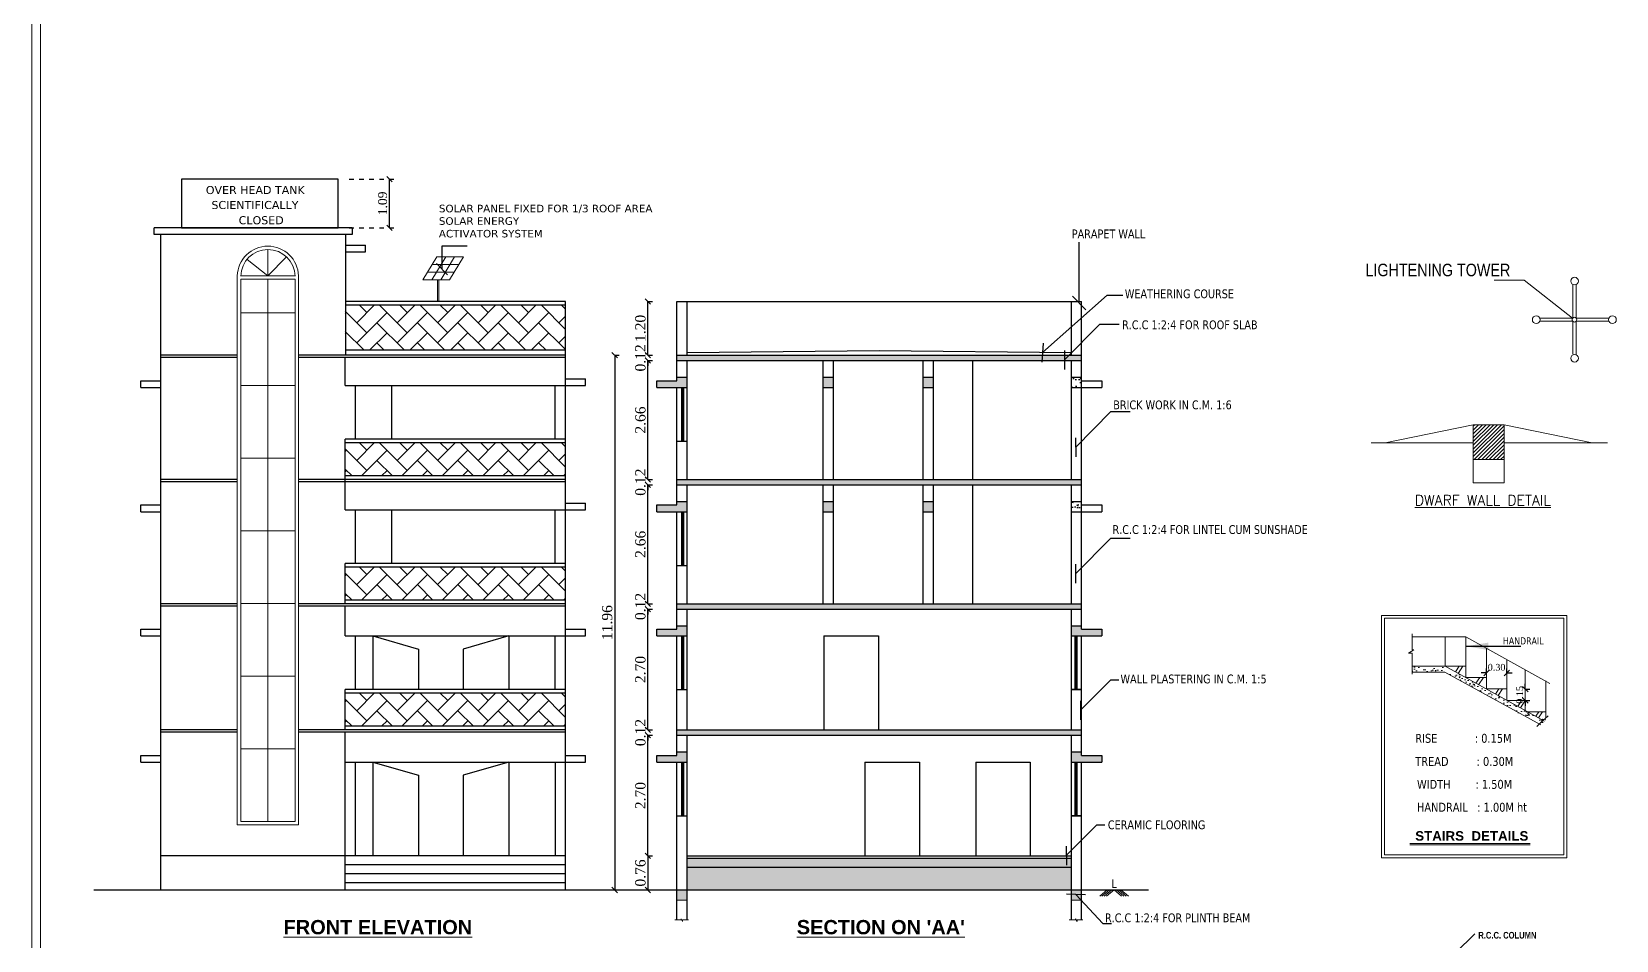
# Model space of a CAD drawing. Header units: metres. Extents: x 5889 to 11933, y -515 to -404.
# Drawn here: x 5891.24 to 5926.71, y -444.22 to -423.9 of the extents above; entities that cross this region are included whole.
import ezdxf

# ---------------------------------------------------------------- set-up
doc = ezdxf.new("R2010")
doc.units = ezdxf.units.M
doc.header["$MEASUREMENT"] = 0
doc.header["$PDMODE"] = 34
doc.linetypes.add('DOT2', pattern=[0.125, 0, -0.125])
doc.layers.get('0').update_dxf_attribs({"lineweight": 18})
doc.layers.get('Defpoints').update_dxf_attribs({"lineweight": 18})
for name, color, linetype in [('BLK_1_HT_OF_BLDG', 5, 'Continuous'), ('BLK_1_PLINTH_HEIGHT', 7, 'Continuous'), ('BLK_1_ROOF_WATER_TA1NK_HT', 235, 'Continuous')]:
    doc.layers.add(name, color=color, linetype=linetype)
doc.styles.add('ARIALNARROW', font='ARIALN.TTF')
doc.styles.add('R1', font='swisscb.ttf')
doc.styles.add('ROMAND', font='ROMAND.SHX')
doc.styles.add('ROMANS', font='verdana.ttf', dxfattribs={"width": 0.8})
doc.styles.add('ROMANTIC', font='arialbd.ttf')
doc.styles.add('style1', font='times.ttf')
doc.dimstyles.new('ARROW', dxfattribs={"dimscale": 0, "dimtxt": 9, "dimasz": 4, "dimexe": 1, "dimexo": 2, "dimgap": 4, "dimtad": 1, "dimdec": 1, "dimzin": 3, "dimdsep": 46, "dimlunit": 4, "dimtxsty": 'ROMANS', "dimblk": 'OBLIQUE', "dimcen": 0, "dimclrd": 256, "dimclre": 256, "dimclrt": 256, "dimadec": 0, "dimazin": 0, "dimtfac": 1, "dimtdec": 1, "dimtix": 1, "dimtmove": 2, "dimatfit": 0, "dimldrblk": 'OBLIQUE', "dimfxl": 0, "dimtolj": 1, "dimtzin": 3, "dimarcsym": 0})
doc.dimstyles.new('main dim', dxfattribs={"dimtxt": 0.15, "dimasz": 0.12, "dimexe": 0.1, "dimexo": 0.1, "dimgap": 0.05, "dimtad": 1, "dimzin": 3, "dimdsep": 46, "dimtxsty": 'style1', "dimblk": 'OBLIQUE', "dimcen": 0.125, "dimclrd": 8, "dimclre": 8, "dimclrt": 7, "dimadec": 0, "dimazin": 0, "dimtfac": 0.8, "dimtix": 1, "dimtofl": 0, "dimtmove": 2, "dimatfit": 0, "dimfxl": 0, "dimtolj": 1, "dimtzin": 0, "dimarcsym": 0})
pattern_1 = [(50, (0, -144.4775), (0.358630091, -0.031376067), [0.0375, -0.4125]), (355, (0, -144.4775), (-0.069375667, 0.376096067), [0.03, -0.33]), (100.4514445, (0.0299, -144.4801), (0.289254423, 0.344719995), [0.031870096, -0.350571056]), (46.1842, (0, -144.3775), (0.533620665, -0.08275964), [0.05625, -0.61875]), (96.635635, (0.04447, -144.3844), (0.467330973, 0.4870593), [0.04780517, -0.52585688]), (351.184164, (0, -144.3775), (0.46733097, 0.4870593), [0.045, -0.495]), (21, (0.05, -144.4025), (0.298453526, -0.201309445), [0.0375, -0.4125]), (326, (0.05, -144.4025), (0.121657666, 0.362575023), [0.03, -0.33]), (71.451445, (0.07487, -144.41927), (0.420111188, 0.161265576), [0.031870095, -0.350571056]), (37.5, (0, -144.4775), (0.0060799277, 0.166446927), [0, -0.326, 0, -0.335, 0, -0.33125]), (7.5, (0, -144.4775), (0.1315347687, 0.197205856), [0, -0.191, 0, -0.3185, 0, -0.12625]), (327.5, (-0.1115, -144.4775), (0.266911218, -0.011277436), [0, -0.125, 0, -0.39, 0, -0.5175]), (317.5, (-0.1615, -144.4775), (0.291593085, 0.050052491), [0, -0.1625, 0, -0.259, 0, -0.3675])]

# ---------------------------------------------------------------- blocks, each defined once
blk = doc.blocks.new('_Oblique')
at = {"color": 0, "linetype": 'ByBlock', "lineweight": -2}
blk.add_line((-0.5, -0.5), (0.5, 0.5), dxfattribs=at)
blk = doc.blocks.new('*D192')
at = {"color": 8, "lineweight": -2}
for p, q in [((5924.677, -438.604), (5924.677, -438.484)), ((5924.677, -438.858), (5924.677, -438.978))]:
    blk.add_line(p, q, dxfattribs=at)
at = {"color": 8, "linetype": 'DOT2', "lineweight": -2}
for p, q in [((5924.677, -438.604), (5924.777, -438.604)), ((5924.677, -438.858), (5924.777, -438.858))]:
    blk.add_line(p, q, dxfattribs=at)
at = {"layer": 'Defpoints', "color": 0, "lineweight": -2}
for p in [(5924.677, -438.604), (5924.677, -438.858), (5924.677, -438.858)]:
    blk.add_point(p, dxfattribs=at)
at = {"color": 8, "lineweight": -2, "xscale": 0.12, "yscale": 0.12, "zscale": 0.12}
for p, rotation in [((5924.677, -438.604), 270), ((5924.677, -438.858), 90)]:
    blk.add_blockref('_Oblique', p, dxfattribs=dict(at, rotation=rotation))
at = {"color": 7, "insert": (5924.55, -438.731), "char_height": 0.15, "attachment_point": 5, "rotation": 90, "style": 'style1'}
blk.add_mtext('\\A1;0.15', dxfattribs=at)
blk = doc.blocks.new('*D193')
at = {"color": 8, "lineweight": -2}
for p, q in [((5923.805, -438.242), (5923.685, -438.242)), ((5924.262, -438.242), (5924.382, -438.242))]:
    blk.add_line(p, q, dxfattribs=at)
at = {"color": 8, "linetype": 'DOT2', "lineweight": -2}
for p, q in [((5923.805, -438.242), (5923.805, -438.142)), ((5924.262, -438.242), (5924.262, -438.142))]:
    blk.add_line(p, q, dxfattribs=at)
at = {"layer": 'Defpoints', "color": 0, "lineweight": -2}
for p in [(5923.805, -438.242), (5924.262, -438.242), (5924.262, -438.242)]:
    blk.add_point(p, dxfattribs=at)
at = {"color": 8, "lineweight": -2, "xscale": 0.12, "yscale": 0.12, "zscale": 0.12}
blk.add_blockref('_Oblique', (5923.805, -438.242), dxfattribs=at)
at = {"color": 8, "lineweight": -2, "xscale": 0.12, "yscale": 0.12, "zscale": 0.12, "rotation": 180}
blk.add_blockref('_Oblique', (5924.262, -438.242), dxfattribs=at)
at = {"color": 7, "insert": (5924.034, -438.115), "char_height": 0.15, "attachment_point": 5, "style": 'style1'}
blk.add_mtext('\\A1;0.30', dxfattribs=at)
blk = doc.blocks.new('*D188')
at = {"layer": 'BLK_1_ROOF_WATER_TA1NK_HT', "color": 8, "linetype": 'DOT2', "lineweight": -2}
for p, q in [((5898.347, -427.193), (5899.348, -427.193)), ((5898.347, -428.284), (5899.348, -428.284))]:
    blk.add_line(p, q, dxfattribs=at)
at = {"layer": 'BLK_1_ROOF_WATER_TA1NK_HT', "color": 8, "lineweight": -2}
blk.add_line((5899.248, -428.284), (5899.248, -427.193), dxfattribs=at)
at = {"layer": 'Defpoints', "color": 0, "lineweight": -2}
for p in [(5898.247, -427.193), (5899.248, -427.193), (5898.247, -428.284)]:
    blk.add_point(p, dxfattribs=at)
at = {"layer": 'BLK_1_ROOF_WATER_TA1NK_HT', "color": 8, "lineweight": -2, "xscale": 0.12, "yscale": 0.12, "zscale": 0.12}
for p, rotation in [((5899.248, -427.193), 90), ((5899.248, -428.284), 270)]:
    blk.add_blockref('_Oblique', p, dxfattribs=dict(at, rotation=rotation))
at = {"layer": 'BLK_1_ROOF_WATER_TA1NK_HT', "color": 7, "insert": (5899.096, -427.738), "char_height": 0.2, "attachment_point": 5, "rotation": 90, "style": 'style1'}
blk.add_mtext('\\A1;1.09', dxfattribs=at)
blk = doc.blocks.new('*D165')
at = {"layer": 'BLK_1_PLINTH_HEIGHT', "color": 8, "linetype": 'DOT2', "lineweight": -2}
for p, q in [((5905.035, -442.334), (5905.135, -442.334)), ((5905.035, -443.096), (5905.135, -443.096))]:
    blk.add_line(p, q, dxfattribs=at)
at = {"layer": 'BLK_1_PLINTH_HEIGHT', "color": 8, "lineweight": -2}
blk.add_line((5905.035, -442.334), (5905.035, -443.096), dxfattribs=at)
at = {"layer": 'Defpoints', "color": 0, "lineweight": -2}
for p in [(5905.035, -442.334), (5905.035, -443.096), (5905.035, -443.096)]:
    blk.add_point(p, dxfattribs=at)
at = {"layer": 'BLK_1_PLINTH_HEIGHT', "color": 8, "lineweight": -2, "xscale": 0.12, "yscale": 0.12, "zscale": 0.12}
for p, rotation in [((5905.035, -442.334), 90), ((5905.035, -443.096), 270)]:
    blk.add_blockref('_Oblique', p, dxfattribs=dict(at, rotation=rotation))
at = {"layer": 'BLK_1_PLINTH_HEIGHT', "color": 7, "insert": (5904.867, -442.715), "char_height": 0.23, "attachment_point": 5, "rotation": 90, "style": 'style1'}
blk.add_mtext('\\A1;0.76', dxfattribs=at)
blk = doc.blocks.new('*D166')
at = {"color": 8, "linetype": 'DOT2', "lineweight": -2}
for p, q in [((5905.035, -439.634), (5905.135, -439.634)), ((5905.035, -442.334), (5905.135, -442.334))]:
    blk.add_line(p, q, dxfattribs=at)
at = {"color": 8, "lineweight": -2}
blk.add_line((5905.035, -442.334), (5905.035, -439.634), dxfattribs=at)
at = {"layer": 'Defpoints', "color": 0, "lineweight": -2}
for p in [(5905.035, -439.634), (5905.035, -439.634), (5905.035, -442.334)]:
    blk.add_point(p, dxfattribs=at)
at = {"color": 8, "lineweight": -2, "xscale": 0.12, "yscale": 0.12, "zscale": 0.12}
for p, rotation in [((5905.035, -439.634), 90), ((5905.035, -442.334), 270)]:
    blk.add_blockref('_Oblique', p, dxfattribs=dict(at, rotation=rotation))
at = {"color": 7, "insert": (5904.867, -440.984), "char_height": 0.23, "attachment_point": 5, "rotation": 90, "style": 'style1'}
blk.add_mtext('\\A1;2.70', dxfattribs=at)
blk = doc.blocks.new('*D167')
at = {"color": 8, "lineweight": -2}
for p, q in [((5905.035, -439.514), (5905.035, -439.394)), ((5905.035, -439.634), (5905.035, -439.754))]:
    blk.add_line(p, q, dxfattribs=at)
at = {"color": 8, "linetype": 'DOT2', "lineweight": -2}
for p, q in [((5905.035, -439.514), (5905.135, -439.514)), ((5905.035, -439.634), (5905.135, -439.634))]:
    blk.add_line(p, q, dxfattribs=at)
at = {"layer": 'Defpoints', "color": 0, "lineweight": -2}
for p in [(5905.035, -439.514), (5905.035, -439.514), (5905.035, -439.634)]:
    blk.add_point(p, dxfattribs=at)
at = {"color": 8, "lineweight": -2, "xscale": 0.12, "yscale": 0.12, "zscale": 0.12}
for p, rotation in [((5905.035, -439.514), 270), ((5905.035, -439.634), 90)]:
    blk.add_blockref('_Oblique', p, dxfattribs=dict(at, rotation=rotation))
at = {"color": 7, "insert": (5904.867, -439.574), "char_height": 0.23, "attachment_point": 5, "rotation": 90, "style": 'style1'}
blk.add_mtext('\\A1;0.12', dxfattribs=at)
blk = doc.blocks.new('*D168')
at = {"color": 8, "linetype": 'DOT2', "lineweight": -2}
for p, q in [((5905.035, -436.814), (5905.135, -436.814)), ((5905.035, -439.514), (5905.135, -439.514))]:
    blk.add_line(p, q, dxfattribs=at)
at = {"color": 8, "lineweight": -2}
blk.add_line((5905.035, -439.514), (5905.035, -436.814), dxfattribs=at)
at = {"layer": 'Defpoints', "color": 0, "lineweight": -2}
for p in [(5905.035, -436.814), (5905.035, -436.814), (5905.035, -439.514)]:
    blk.add_point(p, dxfattribs=at)
at = {"color": 8, "lineweight": -2, "xscale": 0.12, "yscale": 0.12, "zscale": 0.12}
for p, rotation in [((5905.035, -436.814), 90), ((5905.035, -439.514), 270)]:
    blk.add_blockref('_Oblique', p, dxfattribs=dict(at, rotation=rotation))
at = {"color": 7, "insert": (5904.867, -438.164), "char_height": 0.23, "attachment_point": 5, "rotation": 90, "style": 'style1'}
blk.add_mtext('\\A1;2.70', dxfattribs=at)
blk = doc.blocks.new('*D169')
at = {"color": 8, "lineweight": -2}
for p, q in [((5905.035, -436.694), (5905.035, -436.574)), ((5905.035, -436.814), (5905.035, -436.934))]:
    blk.add_line(p, q, dxfattribs=at)
at = {"color": 8, "linetype": 'DOT2', "lineweight": -2}
for p, q in [((5905.035, -436.694), (5905.135, -436.694)), ((5905.035, -436.814), (5905.135, -436.814))]:
    blk.add_line(p, q, dxfattribs=at)
at = {"layer": 'Defpoints', "color": 0, "lineweight": -2}
for p in [(5905.035, -436.694), (5905.035, -436.694), (5905.035, -436.814)]:
    blk.add_point(p, dxfattribs=at)
at = {"color": 8, "lineweight": -2, "xscale": 0.12, "yscale": 0.12, "zscale": 0.12}
for p, rotation in [((5905.035, -436.694), 270), ((5905.035, -436.814), 90)]:
    blk.add_blockref('_Oblique', p, dxfattribs=dict(at, rotation=rotation))
at = {"color": 7, "insert": (5904.867, -436.754), "char_height": 0.23, "attachment_point": 5, "rotation": 90, "style": 'style1'}
blk.add_mtext('\\A1;0.12', dxfattribs=at)
blk = doc.blocks.new('*D170')
at = {"color": 8, "linetype": 'DOT2', "lineweight": -2}
for p, q in [((5905.035, -434.034), (5905.135, -434.034)), ((5905.035, -436.694), (5905.135, -436.694))]:
    blk.add_line(p, q, dxfattribs=at)
at = {"color": 8, "lineweight": -2}
blk.add_line((5905.035, -436.694), (5905.035, -434.034), dxfattribs=at)
at = {"layer": 'Defpoints', "color": 0, "lineweight": -2}
for p in [(5905.035, -434.034), (5905.035, -434.034), (5905.035, -436.694)]:
    blk.add_point(p, dxfattribs=at)
at = {"color": 8, "lineweight": -2, "xscale": 0.12, "yscale": 0.12, "zscale": 0.12}
for p, rotation in [((5905.035, -434.034), 90), ((5905.035, -436.694), 270)]:
    blk.add_blockref('_Oblique', p, dxfattribs=dict(at, rotation=rotation))
at = {"color": 7, "insert": (5904.867, -435.364), "char_height": 0.23, "attachment_point": 5, "rotation": 90, "style": 'style1'}
blk.add_mtext('\\A1;2.66', dxfattribs=at)
blk = doc.blocks.new('*D171')
at = {"color": 8, "lineweight": -2}
for p, q in [((5905.035, -433.914), (5905.035, -433.794)), ((5905.035, -434.034), (5905.035, -434.154))]:
    blk.add_line(p, q, dxfattribs=at)
at = {"color": 8, "linetype": 'DOT2', "lineweight": -2}
for p, q in [((5905.035, -433.914), (5905.135, -433.914)), ((5905.035, -434.034), (5905.135, -434.034))]:
    blk.add_line(p, q, dxfattribs=at)
at = {"layer": 'Defpoints', "color": 0, "lineweight": -2}
for p in [(5905.035, -433.914), (5905.035, -433.914), (5905.035, -434.034)]:
    blk.add_point(p, dxfattribs=at)
at = {"color": 8, "lineweight": -2, "xscale": 0.12, "yscale": 0.12, "zscale": 0.12}
for p, rotation in [((5905.035, -433.914), 270), ((5905.035, -434.034), 90)]:
    blk.add_blockref('_Oblique', p, dxfattribs=dict(at, rotation=rotation))
at = {"color": 7, "insert": (5904.867, -433.974), "char_height": 0.23, "attachment_point": 5, "rotation": 90, "style": 'style1'}
blk.add_mtext('\\A1;0.12', dxfattribs=at)
blk = doc.blocks.new('*D172')
at = {"color": 8, "linetype": 'DOT2', "lineweight": -2}
for p, q in [((5905.035, -431.254), (5905.135, -431.254)), ((5905.035, -433.914), (5905.135, -433.914))]:
    blk.add_line(p, q, dxfattribs=at)
at = {"color": 8, "lineweight": -2}
blk.add_line((5905.035, -433.914), (5905.035, -431.254), dxfattribs=at)
at = {"layer": 'Defpoints', "color": 0, "lineweight": -2}
for p in [(5905.035, -431.254), (5905.035, -431.254), (5905.035, -433.914)]:
    blk.add_point(p, dxfattribs=at)
at = {"color": 8, "lineweight": -2, "xscale": 0.12, "yscale": 0.12, "zscale": 0.12}
for p, rotation in [((5905.035, -431.254), 90), ((5905.035, -433.914), 270)]:
    blk.add_blockref('_Oblique', p, dxfattribs=dict(at, rotation=rotation))
at = {"color": 7, "insert": (5904.867, -432.584), "char_height": 0.23, "attachment_point": 5, "rotation": 90, "style": 'style1'}
blk.add_mtext('\\A1;2.66', dxfattribs=at)
blk = doc.blocks.new('*D162')
at = {"color": 8, "lineweight": -2}
for p, q in [((5905.035, -431.134), (5905.035, -431.014)), ((5905.035, -431.254), (5905.035, -431.374))]:
    blk.add_line(p, q, dxfattribs=at)
at = {"color": 8, "linetype": 'DOT2', "lineweight": -2}
for p, q in [((5905.035, -431.134), (5905.135, -431.134)), ((5905.035, -431.254), (5905.135, -431.254))]:
    blk.add_line(p, q, dxfattribs=at)
at = {"layer": 'Defpoints', "color": 0, "lineweight": -2}
for p in [(5905.035, -431.134), (5905.035, -431.134), (5905.035, -431.254)]:
    blk.add_point(p, dxfattribs=at)
at = {"color": 8, "lineweight": -2, "xscale": 0.12, "yscale": 0.12, "zscale": 0.12}
for p, rotation in [((5905.035, -431.134), 270), ((5905.035, -431.254), 90)]:
    blk.add_blockref('_Oblique', p, dxfattribs=dict(at, rotation=rotation))
at = {"color": 7, "insert": (5904.867, -431.194), "char_height": 0.23, "attachment_point": 5, "rotation": 90, "style": 'style1'}
blk.add_mtext('\\A1;0.12', dxfattribs=at)
blk = doc.blocks.new('*D163')
at = {"color": 8, "linetype": 'DOT2', "lineweight": -2}
for p, q in [((5905.035, -429.934), (5905.135, -429.934)), ((5905.035, -431.134), (5905.135, -431.134))]:
    blk.add_line(p, q, dxfattribs=at)
at = {"color": 8, "lineweight": -2}
blk.add_line((5905.035, -431.134), (5905.035, -429.934), dxfattribs=at)
at = {"layer": 'Defpoints', "color": 0, "lineweight": -2}
for p in [(5905.035, -429.934), (5905.035, -429.934), (5905.035, -431.134)]:
    blk.add_point(p, dxfattribs=at)
at = {"color": 8, "lineweight": -2, "xscale": 0.12, "yscale": 0.12, "zscale": 0.12}
for p, rotation in [((5905.035, -429.934), 90), ((5905.035, -431.134), 270)]:
    blk.add_blockref('_Oblique', p, dxfattribs=dict(at, rotation=rotation))
at = {"color": 7, "insert": (5904.867, -430.534), "char_height": 0.23, "attachment_point": 5, "rotation": 90, "style": 'style1'}
blk.add_mtext('\\A1;1.20', dxfattribs=at)
blk = doc.blocks.new('*D164')
at = {"layer": 'BLK_1_HT_OF_BLDG', "color": 8, "linetype": 'DOT2', "lineweight": -2}
for p, q in [((5904.29, -431.134), (5904.39, -431.134)), ((5904.29, -443.096), (5904.39, -443.096))]:
    blk.add_line(p, q, dxfattribs=at)
at = {"layer": 'BLK_1_HT_OF_BLDG', "color": 8, "lineweight": -2}
blk.add_line((5904.29, -431.134), (5904.29, -443.096), dxfattribs=at)
at = {"layer": 'Defpoints', "color": 0, "lineweight": -2}
for p in [(5904.29, -431.134), (5904.29, -443.096), (5904.29, -443.096)]:
    blk.add_point(p, dxfattribs=at)
at = {"layer": 'BLK_1_HT_OF_BLDG', "color": 8, "lineweight": -2, "xscale": 0.12, "yscale": 0.12, "zscale": 0.12}
for p, rotation in [((5904.29, -431.134), 90), ((5904.29, -443.096), 270)]:
    blk.add_blockref('_Oblique', p, dxfattribs=dict(at, rotation=rotation))
at = {"layer": 'BLK_1_HT_OF_BLDG', "color": 7, "insert": (5904.123, -437.115), "char_height": 0.23, "attachment_point": 5, "rotation": 90, "style": 'style1'}
blk.add_mtext('\\A1;11.96', dxfattribs=at)

msp = doc.modelspace()

# ---------------------------------------------------------------- hatches: boundary and pattern name
at = {"lineweight": -2}
h = msp.add_hatch(dxfattribs=at)
h.set_pattern_fill('AR-HBONE', color=0, scale=0.08)
h.set_pattern_definition([(45, (0, -135.7975), (0, 0.45254834), [0.96, -0.32]), (135, (0.22627, -135.57122), (0, 0.45254834), [0.96, -0.32])])
h.paths.add_polyline_path([(5903.19, -430.014), (5898.259, -430.014), (5898.259, -431.024), (5903.19, -431.024)])
h = msp.add_hatch(dxfattribs=at)
h.set_pattern_fill('AR-CONC', color=0, scale=0.05)
h.set_pattern_definition(pattern_1)
h.paths.add_polyline_path([(5905.914, -442.584), (5914.514, -442.584), (5914.514, -442.384), (5905.914, -442.384)])
h.paths.add_polyline_path([(5914.744, -443.096), (5914.514, -443.096), (5914.514, -443.326), (5914.744, -443.326)])
h.paths.add_polyline_path([(5905.914, -443.096), (5905.684, -443.096), (5905.684, -443.326), (5905.914, -443.326)])
h.paths.add_polyline_path([(5905.914, -440.234), (5905.914, -440.004), (5905.684, -440.004), (5905.684, -440.084), (5905.234, -440.084), (5905.234, -440.234)])
h.paths.add_polyline_path([(5914.514, -440.004), (5914.514, -440.234), (5915.194, -440.234), (5915.194, -440.084), (5914.744, -440.084), (5914.744, -440.004)])
h.paths.add_polyline_path([(5914.744, -439.634), (5914.744, -439.514), (5905.684, -439.514), (5905.684, -439.634)])
h.paths.add_polyline_path([(5914.514, -437.184), (5914.514, -437.414), (5915.194, -437.414), (5915.194, -437.264), (5914.744, -437.264), (5914.744, -437.184)])
h.paths.add_polyline_path([(5905.914, -437.414), (5905.914, -437.184), (5905.684, -437.184), (5905.684, -437.264), (5905.234, -437.264), (5905.234, -437.414)])
h.paths.add_polyline_path([(5905.684, -436.694), (5905.684, -436.814), (5914.744, -436.814), (5914.744, -436.694)])
h.paths.add_polyline_path([(5905.914, -434.634), (5905.914, -434.404), (5905.684, -434.404), (5905.684, -434.484), (5905.234, -434.484), (5905.234, -434.634)])
h.paths.add_polyline_path([(5905.684, -433.914), (5905.684, -434.034), (5914.744, -434.034), (5914.744, -433.914)])
h.paths.add_polyline_path([(5909.191, -434.634), (5909.191, -434.404), (5908.961, -434.404), (5908.961, -434.634)])
h.paths.add_polyline_path([(5911.191, -434.404), (5911.191, -434.634), (5911.421, -434.634), (5911.421, -434.404)])
h.paths.add_polyline_path([(5905.914, -431.854), (5905.914, -431.624), (5905.684, -431.624), (5905.684, -431.704), (5905.234, -431.704), (5905.234, -431.854)])
h.paths.add_polyline_path([(5905.684, -431.134), (5905.684, -431.254), (5914.744, -431.254), (5914.744, -431.134)])
h.paths.add_polyline_path([(5909.191, -431.854), (5909.191, -431.624), (5908.961, -431.624), (5908.961, -431.854)])
h.paths.add_polyline_path([(5911.191, -431.624), (5911.191, -431.854), (5911.421, -431.854), (5911.421, -431.624)])
h = msp.add_hatch(dxfattribs=at)
h.set_pattern_fill('AR-CONC', color=0, scale=0.05)
h.set_pattern_definition(pattern_1)
h.paths.add_polyline_path([(5914.514, -434.634), (5914.744, -434.634), (5914.744, -434.404), (5914.514, -434.404)])
h.paths.add_polyline_path([(5914.744, -431.624), (5914.514, -431.624), (5914.514, -431.854), (5914.744, -431.854)])
h = msp.add_hatch()
h.set_pattern_fill('ANSI31', color=22, scale=0.47995, style=0)
h.set_pattern_definition([(45, (4811.510995, -614.41067), (-0.0424220115, 0.0424220115), [])])
h.paths.add_polyline_path([(5924.203, -433.47), (5924.203, -432.689), (5923.512, -432.689), (5923.512, -433.47)])
h = msp.add_hatch(dxfattribs=at)
h.set_pattern_fill('AR-HBONE', color=0, scale=0.08)
h.set_pattern_definition([(45, (0, -138.8775), (0, 0.45254834), [0.96, -0.32]), (135, (0.22627, -138.65122), (0, 0.45254834), [0.96, -0.32])])
h.paths.add_polyline_path([(5903.19, -433.094), (5898.259, -433.094), (5898.259, -433.834), (5903.19, -433.834)])
h = msp.add_hatch(dxfattribs=at)
h.set_pattern_fill('AR-HBONE', color=0, scale=0.08)
h.set_pattern_definition([(45, (0, -141.6575), (0, 0.45254834), [0.96, -0.32]), (135, (0.22627, -141.43122), (0, 0.45254834), [0.96, -0.32])])
h.paths.add_polyline_path([(5903.19, -435.874), (5898.259, -435.874), (5898.259, -436.614), (5903.19, -436.614)])
h = msp.add_hatch()
h.set_pattern_fill('AR-CONC', color=256, scale=0.038102, style=0)
h.set_pattern_definition([(50, (2716.71327, -464.35645), (0.273293344, -0.02391007), [0.0285768, -0.3143448]), (355, (2716.71327, -464.35645), (-0.052867588, 0.286603256), [0.02286144, -0.25147584]), (100.451444, (2716.73604, -464.35845), (0.220425755, 0.262693183), [0.024286543, -0.267151972]), (46.1842, (2716.71327, -464.28025), (0.40664456, -0.06306682), [0.0428652, -0.4715172]), (96.635635, (2716.74715, -464.2855), (0.356128633, 0.371162566), [0.036429835, -0.400728184]), (351.184164, (2716.71327, -464.28025), (0.356128633, 0.371162566), [0.03429216, -0.37721376]), (21, (2716.75137, -464.2993), (0.227435913, -0.15340746), [0.0285768, -0.3143448]), (326, (2716.75137, -464.2993), (0.09270898, 0.27629957), [0.02286144, -0.25147584]), (71.451445, (2716.77032, -464.31208), (0.32014489, 0.12289211), [0.024286542, -0.267151972]), (37.5, (2716.71327, -464.35645), (0.0046331967, 0.1268405478), [0, -0.248427648, 0, -0.25528608, 0, -0.2524284]), (7.5, (2716.71327, -464.35645), (0.1002358074, 0.150280328), [0, -0.145551168, 0, -0.242712288, 0, -0.09620856]), (327.5, (2716.6283, -464.35645), (0.20339916, -0.0085939474), [0, -0.095256, 0, -0.29719872, 0, -0.39435984]), (317.5, (2716.5902, -464.35645), (0.222207927, 0.038142401), [0, -0.1238328, 0, -0.197370432, 0, -0.28005264])])
h.paths.add_polyline_path([(5922.884, -438.093), (5922.882, -438.092), (5922.14, -438.092), (5922.14, -438.22), (5922.877, -438.22)])
h = msp.add_hatch()
h.set_pattern_fill('AR-CONC', color=256, scale=0.038102, style=0)
h.set_pattern_definition([(50, (5908.25042, -452.05671), (0.2732933, -0.02391), [0.0285768, -0.3143448]), (355, (5908.25042, -452.05671), (-0.0528676, 0.2866033), [0.0228614, -0.251476]), (100.4514, (5908.2732, -452.0587), (0.220426, 0.262693), [0.0242865, -0.267152]), (46.1842, (5908.25042, -451.9805), (0.4066445, -0.0630667), [0.042865, -0.471517]), (96.6356, (5908.2843, -451.98576), (0.356129, 0.371162), [0.03643, -0.400728]), (351.1842, (5908.25042, -451.9805), (0.356129, 0.3711626), [0.034292, -0.377214]), (21, (5908.28853, -451.99956), (0.227436, -0.1534075), [0.0285768, -0.3143448]), (326, (5908.28853, -451.99956), (0.092709, 0.2762996), [0.0228614, -0.251476]), (71.4514, (5908.30748, -452.01234), (0.320145, 0.122892), [0.0242865, -0.267152]), (37.5, (5908.25042, -452.05671), (0.0046332, 0.12684055), [0, -0.2484276, 0, -0.2552861, 0, -0.2524284]), (7.5, (5908.25042, -452.05671), (0.1002358, 0.1502803), [0, -0.1455512, 0, -0.2427123, 0, -0.0962086]), (327.5, (5908.16545, -452.05671), (0.20339916, -0.00859395), [0, -0.095256, 0, -0.2971987, 0, -0.3943598]), (317.5, (5908.12735, -452.05671), (0.2222079, 0.0381424), [0, -0.1238328, 0, -0.1973704, 0, -0.2800526])])
h.paths.add_polyline_path([(5923.025, -438.171), (5923.007, -438.189), (5923.027, -438.213), (5922.937, -438.185), (5922.975, -438.212), (5922.93, -438.249), (5925.021, -439.403), (5925.109, -439.321), (5924.73, -439.112), (5924.729, -439.112), (5924.729, -439.111)])
h = msp.add_hatch(dxfattribs=at)
h.set_pattern_fill('AR-HBONE', color=0, scale=0.08)
h.set_pattern_definition([(45, (0, -144.4775), (0, 0.45254834), [0.96, -0.32]), (135, (0.22627, -144.25122), (0, 0.45254834), [0.96, -0.32])])
h.paths.add_polyline_path([(5898.259, -438.694), (5898.259, -439.434), (5903.19, -439.434), (5903.19, -438.694)])
h = msp.add_hatch(dxfattribs=at)
h.set_pattern_fill('AR-SAND', color=0, scale=0.05)
h.set_pattern_definition([(37.5, (0, -144.4775), (-0.0031496679, 0.0963411885), [0, -0.076, 0, -0.085, 0, -0.08125]), (7.5, (0, -144.4775), (0.0884888353, 0.1411073033), [0, -0.041, 0, -0.0685, 0, -0.02625]), (327.5, (-0.0615, -144.4775), (0.1557070931, 0.0002829527), [0, -0.025, 0, -0.09, 0, -0.1175]), (317.5, (-0.0615, -144.4775), (0.1503063302, 0.0438837782), [0, -0.0125, 0, -0.059, 0, -0.0675])])
h.paths.add_polyline_path([(5905.914, -442.584), (5905.914, -443.096), (5914.514, -443.096), (5914.514, -442.584)])

# ---------------------------------------------------------------- linework, layer by layer
for p, q in [((5891.239, -403.576), (5891.239, -515.491)), ((5891.439, -403.776), (5891.439, -515.291)), ((5900.308, -428.936), (5899.997, -429.447)), ((5900.507, -428.936), (5900.197, -429.447)), ((5900.204, -429.106), (5900.802, -429.106)), ((5900.308, -428.936), (5900.906, -428.936)), ((5900.706, -428.936), (5900.396, -429.447)), ((5900.906, -428.936), (5900.595, -429.447)), ((5899.997, -429.447), (5900.595, -429.447)), ((5900.101, -429.277), (5900.699, -429.277)), ((5900.323, -429.447), (5900.323, -429.934)), ((5900.352, -429.447), (5900.352, -429.934)), ((5924.653, -429.455), (5925.735, -430.306)), ((5925.743, -430.298), (5925.743, -429.555)), ((5925.815, -430.303), (5925.815, -429.555)), ((5924.998, -430.303), (5925.737, -430.303)), ((5925.815, -430.303), (5926.206, -430.303)), ((5926.206, -430.303), (5926.55, -430.303)), ((5925.738, -430.375), (5924.998, -430.375)), ((5925.743, -431.114), (5925.743, -430.38)), ((5926.55, -430.375), (5925.814, -430.375)), ((5925.815, -431.114), (5925.815, -430.374)), ((5923.512, -432.689), (5921.542, -433.096)), ((5923.512, -432.689), (5923.512, -433.988)), ((5924.203, -432.689), (5923.512, -432.689)), ((5924.203, -432.689), (5924.203, -433.988)), ((5924.203, -432.689), (5926.174, -433.096)), ((5923.512, -433.096), (5921.228, -433.096)), ((5924.203, -433.096), (5926.515, -433.096)), ((5923.512, -433.47), (5924.203, -433.47)), ((5923.512, -433.988), (5924.203, -433.988)), ((5925.229, -438.474), (5923.346, -437.435)), ((5925.109, -439.321), (5922.882, -438.092)), ((5923.199, -438.092), (5923.114, -438.218)), ((5923.281, -438.092), (5923.173, -438.251)), ((5923.348, -438.346), (5923.348, -438.092)), ((5925.021, -439.403), (5922.877, -438.22)), ((5923.805, -438.346), (5923.348, -438.346)), ((5923.656, -438.346), (5923.571, -438.472)), ((5923.738, -438.346), (5923.631, -438.505)), ((5923.805, -438.6), (5923.805, -438.346)), ((5924.262, -438.6), (5923.805, -438.6)), ((5924.087, -438.6), (5924.009, -438.714)), ((5924.168, -438.6), (5924.069, -438.747)), ((5924.262, -438.854), (5924.262, -438.6)), ((5924.677, -438.858), (5924.271, -438.858)), ((5924.595, -438.858), (5924.507, -438.989)), ((5924.677, -438.858), (5924.566, -439.022)), ((5924.677, -439.083), (5924.677, -438.858)), ((5925.134, -439.112), (5924.73, -439.112)), ((5924.977, -439.112), (5924.91, -439.211)), ((5925.059, -439.112), (5924.969, -439.244)), ((5925.134, -439.249), (5925.134, -439.112)), ((5925.057, -439.321), (5924.931, -439.439)), ((5925.056, -439.274), (5925.128, -439.292)), ((5925.085, -439.297), (5925.056, -439.274)), ((5925.058, -439.322), (5925.085, -439.297)), ((5925.19, -439.197), (5925.111, -439.271)), ((5925.111, -439.272), (5925.112, -439.27)), ((5925.128, -439.292), (5925.111, -439.271)), ((5925.111, -439.272), (5925.112, -439.272)), ((5922.094, -442.058), (5924.782, -442.058)), ((5922.094, -442.085), (5924.782, -442.085)), ((5905.684, -443.326), (5905.914, -443.326)), ((5914.514, -443.326), (5914.744, -443.326)), ((5905.637, -443.764), (5905.778, -443.764)), ((5905.778, -443.764), (5905.778, -443.738)), ((5905.778, -443.738), (5905.812, -443.804)), ((5905.812, -443.764), (5905.941, -443.764)), ((5905.812, -443.804), (5905.812, -443.764)), ((5914.466, -443.764), (5914.607, -443.764)), ((5914.607, -443.764), (5914.607, -443.738)), ((5914.607, -443.738), (5914.641, -443.804)), ((5914.641, -443.764), (5914.77, -443.764)), ((5914.641, -443.804), (5914.641, -443.764))]:
    msp.add_line(p, q)
for p, q in [((5898.411, -428.284), (5893.98, -428.284)), ((5893.98, -428.434), (5893.98, -428.284)), ((5898.411, -428.434), (5893.98, -428.434)), ((5894.13, -429.934), (5894.13, -428.434)), ((5898.261, -428.434), (5898.261, -431.134)), ((5898.411, -428.284), (5898.411, -428.434)), ((5898.261, -428.673), (5898.711, -428.673)), ((5898.261, -428.823), (5898.711, -428.823)), ((5898.711, -428.823), (5898.711, -428.673)), ((5894.13, -443.096), (5894.13, -429.934)), ((5903.19, -429.934), (5898.261, -429.934)), ((5898.491, -429.934), (5898.261, -429.934)), ((5903.19, -443.096), (5903.19, -429.934)), ((5905.684, -431.704), (5905.684, -429.934)), ((5905.684, -429.934), (5914.744, -429.934)), ((5905.914, -431.134), (5905.914, -429.934)), ((5914.514, -431.134), (5914.514, -429.934)), ((5914.744, -437.264), (5914.744, -429.934)), ((5903.19, -430.014), (5898.259, -430.014)), ((5895.841, -431.134), (5894.13, -431.134)), ((5895.841, -431.184), (5894.13, -431.184)), ((5903.19, -431.134), (5897.213, -431.134)), ((5903.19, -431.184), (5897.213, -431.184)), ((5903.19, -431.024), (5898.259, -431.024)), ((5898.259, -431.814), (5898.259, -431.184)), ((5905.684, -431.134), (5914.744, -431.134)), ((5905.684, -431.254), (5914.744, -431.254)), ((5910.214, -431.034), (5905.914, -431.084)), ((5905.914, -433.914), (5905.914, -431.254)), ((5908.961, -433.914), (5908.961, -431.254)), ((5909.191, -433.914), (5909.191, -431.254)), ((5914.514, -431.084), (5910.214, -431.034)), ((5911.191, -431.254), (5911.191, -433.914)), ((5911.421, -431.254), (5911.421, -433.914)), ((5912.304, -431.254), (5912.304, -433.914)), ((5914.514, -433.914), (5914.514, -431.254)), ((5893.68, -431.854), (5893.68, -431.704)), ((5893.68, -431.704), (5894.13, -431.704)), ((5903.19, -431.664), (5903.64, -431.664)), ((5903.64, -431.814), (5903.64, -431.664)), ((5905.234, -431.704), (5905.684, -431.704)), ((5905.234, -431.854), (5905.234, -431.704)), ((5905.684, -431.624), (5905.914, -431.624)), ((5908.961, -431.624), (5909.191, -431.624)), ((5911.191, -431.624), (5911.421, -431.624)), ((5914.514, -431.624), (5914.744, -431.624)), ((5914.744, -431.704), (5915.194, -431.704)), ((5915.194, -431.704), (5915.194, -431.854)), ((5893.68, -431.854), (5894.13, -431.854)), ((5898.259, -431.814), (5903.19, -431.814)), ((5898.489, -433.014), (5898.489, -431.814)), ((5899.298, -433.014), (5899.298, -431.814)), ((5902.96, -433.014), (5902.96, -431.814)), ((5903.19, -431.814), (5903.64, -431.814)), ((5905.234, -431.854), (5905.914, -431.854)), ((5905.684, -434.484), (5905.684, -431.854)), ((5905.79, -431.854), (5905.79, -433.054)), ((5905.828, -431.854), (5905.828, -433.054)), ((5908.961, -431.854), (5909.191, -431.854)), ((5911.191, -431.854), (5911.421, -431.854)), ((5914.514, -431.854), (5915.194, -431.854)), ((5898.259, -433.914), (5898.259, -433.014)), ((5903.19, -433.014), (5898.259, -433.014)), ((5903.19, -433.094), (5898.259, -433.094)), ((5905.684, -433.054), (5905.914, -433.054)), ((5903.19, -433.834), (5898.259, -433.834)), ((5895.841, -433.914), (5894.13, -433.914)), ((5895.841, -433.964), (5894.13, -433.964)), ((5903.19, -433.914), (5897.213, -433.914)), ((5903.19, -433.964), (5897.213, -433.964)), ((5898.259, -434.594), (5898.259, -433.924)), ((5905.684, -433.914), (5914.744, -433.914)), ((5905.684, -434.034), (5914.744, -434.034)), ((5905.914, -436.694), (5905.914, -434.034)), ((5908.961, -436.694), (5908.961, -434.034)), ((5909.191, -436.694), (5909.191, -434.034)), ((5911.191, -434.034), (5911.191, -436.694)), ((5911.421, -434.034), (5911.421, -436.694)), ((5912.304, -434.034), (5912.304, -436.694)), ((5914.514, -436.694), (5914.514, -434.034)), ((5893.68, -434.634), (5893.68, -434.484)), ((5893.68, -434.484), (5894.13, -434.484)), ((5903.19, -434.444), (5903.64, -434.444)), ((5903.64, -434.594), (5903.64, -434.444)), ((5905.234, -434.484), (5905.684, -434.484)), ((5905.234, -434.634), (5905.234, -434.484)), ((5905.684, -434.404), (5905.914, -434.404)), ((5908.961, -434.404), (5909.191, -434.404)), ((5911.191, -434.404), (5911.421, -434.404)), ((5914.514, -434.404), (5914.744, -434.404)), ((5914.744, -434.484), (5915.194, -434.484)), ((5915.194, -434.484), (5915.194, -434.634)), ((5893.68, -434.634), (5894.13, -434.634)), ((5898.259, -434.594), (5903.19, -434.594)), ((5898.489, -435.794), (5898.489, -434.594)), ((5899.298, -435.794), (5899.298, -434.594)), ((5902.96, -435.794), (5902.96, -434.594)), ((5903.19, -434.594), (5903.64, -434.594)), ((5905.234, -434.634), (5905.914, -434.634)), ((5905.684, -437.264), (5905.684, -434.634)), ((5905.79, -434.634), (5905.79, -435.834)), ((5905.828, -434.634), (5905.828, -435.834)), ((5908.961, -434.634), (5909.191, -434.634)), ((5911.191, -434.634), (5911.421, -434.634)), ((5914.514, -434.634), (5915.194, -434.634)), ((5898.259, -436.694), (5898.259, -435.794)), ((5903.19, -435.794), (5898.259, -435.794)), ((5903.19, -435.874), (5898.259, -435.874)), ((5905.684, -435.834), (5905.914, -435.834)), ((5895.841, -436.694), (5894.13, -436.694)), ((5903.19, -436.694), (5897.213, -436.694)), ((5903.19, -436.614), (5898.259, -436.614)), ((5905.684, -436.694), (5914.744, -436.694)), ((5895.841, -436.744), (5894.13, -436.744)), ((5903.19, -436.744), (5897.213, -436.744)), ((5898.259, -437.414), (5898.259, -436.744)), ((5905.684, -436.814), (5914.744, -436.814)), ((5905.914, -439.514), (5905.914, -436.814)), ((5914.514, -439.514), (5914.514, -436.814)), ((5893.68, -437.414), (5893.68, -437.264)), ((5893.68, -437.264), (5894.13, -437.264)), ((5903.19, -437.264), (5903.64, -437.264)), ((5903.64, -437.414), (5903.64, -437.264)), ((5905.234, -437.264), (5905.684, -437.264)), ((5905.234, -437.414), (5905.234, -437.264)), ((5905.684, -437.184), (5905.914, -437.184)), ((5914.514, -437.184), (5914.744, -437.184)), ((5914.744, -437.264), (5915.194, -437.264)), ((5915.194, -437.264), (5915.194, -437.414)), ((5893.68, -437.414), (5894.13, -437.414)), ((5898.259, -437.414), (5903.19, -437.414)), ((5898.489, -438.614), (5898.489, -437.414)), ((5898.877, -437.414), (5898.877, -438.614)), ((5898.877, -437.414), (5899.899, -437.708)), ((5899.899, -437.708), (5899.899, -438.614)), ((5901.917, -437.414), (5900.895, -437.708)), ((5900.895, -437.708), (5900.895, -438.614)), ((5901.917, -437.414), (5901.917, -438.614)), ((5902.96, -438.614), (5902.96, -437.414)), ((5903.19, -437.414), (5903.64, -437.414)), ((5905.234, -437.414), (5905.914, -437.414)), ((5905.684, -440.084), (5905.684, -437.414)), ((5905.79, -437.414), (5905.79, -438.614)), ((5905.828, -437.414), (5905.828, -438.614)), ((5908.975, -437.414), (5910.194, -437.414)), ((5908.975, -437.414), (5908.975, -439.514)), ((5910.194, -437.414), (5910.194, -439.514)), ((5914.514, -437.414), (5915.194, -437.414)), ((5914.6, -437.414), (5914.6, -438.614)), ((5914.638, -437.414), (5914.638, -438.614)), ((5914.744, -440.084), (5914.744, -437.414)), ((5898.259, -439.514), (5898.259, -438.614)), ((5903.19, -438.614), (5898.259, -438.614)), ((5903.19, -438.694), (5898.259, -438.694)), ((5905.684, -438.614), (5905.914, -438.614)), ((5914.514, -438.614), (5914.744, -438.614)), ((5914.744, -438.614), (5914.514, -438.614)), ((5895.841, -439.514), (5894.13, -439.514)), ((5903.19, -439.514), (5897.213, -439.514)), ((5903.19, -439.434), (5898.259, -439.434)), ((5905.684, -439.514), (5914.744, -439.514)), ((5905.914, -439.514), (5905.914, -439.496)), ((5914.514, -439.514), (5914.514, -439.496)), ((5895.841, -439.564), (5894.13, -439.564)), ((5903.19, -439.564), (5897.213, -439.564)), ((5898.259, -443.096), (5898.259, -439.564)), ((5905.684, -439.634), (5914.744, -439.634)), ((5905.914, -443.764), (5905.914, -439.634)), ((5914.514, -443.764), (5914.514, -439.634)), ((5893.68, -440.234), (5893.68, -440.084)), ((5893.68, -440.084), (5894.13, -440.084)), ((5893.68, -440.234), (5894.13, -440.234)), ((5898.259, -440.234), (5903.19, -440.234)), ((5898.489, -442.334), (5898.489, -440.234)), ((5898.877, -440.234), (5898.877, -442.334)), ((5898.877, -440.234), (5899.899, -440.528)), ((5901.917, -440.234), (5900.895, -440.528)), ((5901.917, -440.234), (5901.917, -442.334)), ((5902.96, -440.234), (5902.96, -442.334)), ((5903.19, -440.084), (5903.64, -440.084)), ((5903.19, -440.234), (5903.64, -440.234)), ((5903.64, -440.234), (5903.64, -440.084)), ((5905.234, -440.084), (5905.684, -440.084)), ((5905.234, -440.234), (5905.234, -440.084)), ((5905.234, -440.234), (5905.914, -440.234)), ((5905.684, -440.004), (5905.914, -440.004)), ((5905.684, -443.764), (5905.684, -440.234)), ((5905.79, -440.234), (5905.79, -441.434)), ((5905.828, -440.234), (5905.828, -441.434)), ((5909.894, -440.234), (5911.113, -440.234)), ((5909.894, -440.234), (5909.894, -442.334)), ((5911.113, -440.234), (5911.113, -442.334)), ((5912.374, -440.234), (5913.593, -440.234)), ((5912.374, -440.234), (5912.374, -442.334)), ((5913.593, -440.234), (5913.593, -442.334)), ((5914.514, -440.004), (5914.744, -440.004)), ((5914.514, -440.234), (5915.194, -440.234)), ((5914.6, -440.234), (5914.6, -441.434)), ((5914.638, -440.234), (5914.638, -441.434)), ((5914.744, -440.084), (5915.194, -440.084)), ((5914.744, -443.764), (5914.744, -440.234)), ((5915.194, -440.084), (5915.194, -440.234)), ((5899.899, -440.528), (5899.899, -442.334)), ((5900.895, -440.528), (5900.895, -442.334)), ((5905.684, -441.434), (5905.914, -441.434)), ((5914.514, -441.434), (5914.744, -441.434)), ((5914.744, -441.434), (5914.514, -441.434)), ((5903.19, -442.334), (5894.13, -442.334)), ((5905.914, -442.334), (5914.514, -442.334)), ((5903.19, -442.534), (5898.259, -442.534)), ((5905.914, -442.384), (5914.514, -442.384)), ((5905.914, -442.584), (5914.514, -442.584)), ((5903.19, -442.734), (5898.259, -442.734)), ((5903.19, -442.934), (5898.259, -442.934)), ((5892.63, -443.096), (5916.244, -443.096))]:
    msp.add_line(p, q, dxfattribs=at)
at = {"color": 1}
for p, q in [((5896.527, -429.362), (5896.527, -428.771)), ((5896.527, -429.362), (5896.527, -428.771)), ((5896.527, -429.362), (5896.059, -428.99)), ((5896.527, -429.362), (5896.941, -428.933)), ((5895.841, -441.639), (5895.841, -429.362)), ((5895.918, -429.363), (5895.918, -429.362)), ((5897.137, -429.362), (5895.918, -429.362)), ((5895.918, -441.563), (5895.918, -429.433)), ((5897.137, -429.433), (5895.918, -429.433)), ((5896.527, -441.563), (5896.527, -429.433)), ((5897.137, -429.363), (5897.137, -429.362)), ((5897.137, -441.563), (5897.137, -429.433)), ((5897.213, -441.639), (5897.213, -429.362)), ((5897.137, -430.184), (5895.918, -430.184)), ((5897.137, -430.184), (5895.918, -430.184)), ((5897.137, -431.809), (5895.918, -431.809)), ((5897.137, -433.435), (5895.918, -433.435)), ((5897.137, -435.061), (5895.918, -435.061)), ((5897.137, -436.686), (5895.918, -436.686)), ((5897.137, -438.312), (5895.918, -438.312)), ((5897.137, -439.937), (5895.918, -439.937)), ((5897.213, -441.639), (5895.841, -441.639)), ((5897.137, -441.563), (5895.918, -441.563))]:
    msp.add_line(p, q, dxfattribs=at)
at = {"linetype": 'Continuous'}
msp.add_line((5924.653, -429.455), (5923.982, -429.455), dxfattribs=at)
at = {"color": 10}
for p, q in [((5922.14, -437.368), (5922.14, -437.722)), ((5922.18, -437.722), (5922.062, -437.797)), ((5923.348, -437.435), (5922.14, -437.435)), ((5922.14, -437.722), (5922.18, -437.722)), ((5922.884, -438.092), (5922.884, -437.435)), ((5923.348, -438.092), (5923.348, -437.435)), ((5923.805, -438.346), (5923.805, -437.689)), ((5922.062, -437.797), (5922.14, -437.797)), ((5922.14, -437.797), (5922.14, -438.272)), ((5922.884, -438.092), (5922.14, -438.092)), ((5923.348, -438.092), (5922.882, -438.092)), ((5924.262, -438.6), (5924.262, -437.943)), ((5922.877, -438.22), (5922.14, -438.22)), ((5924.677, -438.858), (5924.677, -438.169)), ((5925.134, -439.112), (5925.134, -438.421))]:
    msp.add_line(p, q, dxfattribs=at)
at = {"color": 4, "linetype": 'Continuous'}
for p, q in [((5915.15, -443.235), (5915.319, -443.096)), ((5915.197, -443.235), (5915.366, -443.096)), ((5915.249, -443.235), (5915.419, -443.096)), ((5915.301, -443.235), (5915.47, -443.096)), ((5915.64, -443.235), (5915.47, -443.096)), ((5915.691, -443.235), (5915.522, -443.096)), ((5915.744, -443.235), (5915.574, -443.096)), ((5915.791, -443.235), (5915.621, -443.096))]:
    msp.add_line(p, q, dxfattribs=at)
at = {"color": 5}
msp.add_line((5923.114, -444.498), (5923.547, -444.078), dxfattribs=at)
at = {"lineweight": -2}
msp.add_lwpolyline([(5894.595, -428.284), (5898.101, -428.284), (5898.101, -427.193), (5894.595, -427.193)], close=True, dxfattribs=at)
for points in [[(5905.79, -433.054), (5905.79, -431.854)], [(5905.828, -433.054), (5905.828, -431.854)], [(5905.79, -435.834), (5905.79, -434.634)], [(5905.828, -435.834), (5905.828, -434.634)], [(5905.79, -438.614), (5905.79, -437.414)], [(5905.828, -438.614), (5905.828, -437.414)], [(5914.6, -438.614), (5914.6, -437.414)], [(5914.638, -438.614), (5914.638, -437.414)], [(5905.79, -441.434), (5905.79, -440.234)], [(5905.828, -441.434), (5905.828, -440.234)], [(5914.6, -441.434), (5914.6, -440.234)], [(5914.638, -441.434), (5914.638, -440.234)]]:
    msp.add_lwpolyline(points, dxfattribs=at)
for points in [[(5921.459, -436.955), (5925.606, -436.955), (5925.606, -442.377), (5921.459, -442.377)], [(5921.526, -437.018), (5925.539, -437.018), (5925.539, -442.309), (5921.526, -442.309)]]:
    msp.add_lwpolyline(points, close=True)
for centre, radius in [((5925.779, -429.477), 0.0857), ((5924.92, -430.339), 0.0857), ((5925.776, -430.339), 0.0526), ((5926.628, -430.339), 0.0857), ((5925.779, -431.201), 0.0857)]:
    msp.add_circle(centre, radius)
at = {"color": 1}
for radius in [0.686, 0.61]:
    msp.add_arc((5896.527, -429.381), radius, 1.5992, 178.4008, dxfattribs=at)

# ---------------------------------------------------------------- texts
at = {"color": 10, "lineweight": -2, "style": 'ROMANS'}
for s, p in [('OVER HEAD TANK', (5895.137, -427.529)), ('SCIENTIFICALLY ', (5895.262, -427.864)), ('CLOSED', (5895.873, -428.205))]:
    msp.add_text(s, height=0.18, dxfattribs=at).set_placement(p)
at = {"color": 7}
for s, height, style, p in [('SOLAR PANEL FIXED FOR 1/3 ROOF AREA', 0.16876, 'ROMANS', (5900.355, -427.937)), ('SOLAR ENERGY ', 0.16876, 'ROMANS', (5900.354, -428.217)), ('ACTIVATOR SYSTEM', 0.16876, 'ROMANS', (5900.354, -428.499)), ('STAIRS  DETAILS', 0.21335, 'ROMANTIC', (5922.212, -441.993))]:
    msp.add_text(s, height=height, dxfattribs=dict(at, style=style)).set_placement(p)
at = {"color": 7, "style": 'ROMANS', "width": 0.8}
for s, height, p in [('PARAPET WALL ', 0.19685, (5914.523, -428.519)), ('WEATHERING COURSE', 0.19685, (5915.711, -429.859)), ('R.C.C 1:2:4 FOR ROOF SLAB', 0.19685, (5915.649, -430.552)), ('BRICK WORK IN C.M. 1:6', 0.19685, (5915.452, -432.343)), ('R.C.C 1:2:4 FOR LINTEL CUM SUNSHADE', 0.19685, (5915.435, -435.132)), ('HANDRAIL  ', 0.16, (5924.176, -437.604)), ('WALL PLASTERING IN C.M. 1:5', 0.19685, (5915.614, -438.474)), ('RISE            : 0.15M ', 0.2, (5922.213, -439.803)), ('TREAD         : 0.30M ', 0.2, (5922.213, -440.32)), ('WIDTH        : 1.50M', 0.2, (5922.252, -440.833)), ('HANDRAIL   : 1.00M ht', 0.2, (5922.252, -441.345)), ('CERAMIC FLOORING', 0.19685, (5915.331, -441.736)), ('L', 0.197, (5915.408, -443.053)), ('R.C.C 1:2:4 FOR PLINTH BEAM', 0.19685, (5915.266, -443.817))]:
    msp.add_text(s, height=height, dxfattribs=at).set_placement(p)
for s, height, style, p in [('LIGHTENING TOWER ', 0.28, 'ARIALNARROW', (5921.098, -429.368)), ('%%UDWARF WALL DETAIL', 0.22998, 'ROMAND', (5922.204, -434.492))]:
    msp.add_text(s, height=height, dxfattribs=dict(style=style)).set_placement(p)
at = {"color": 0, "style": 'ROMANTIC'}
for s, p in [('%%UFRONT ELEVATION', (5896.878, -444.087)), ("%%USECTION ON 'AA'", (5908.367, -444.087))]:
    msp.add_text(s, height=0.32, dxfattribs=at).set_placement(p)
at = {"color": 10, "style": 'R1'}
msp.add_text('R.C.C. COLUMN', height=0.14839, dxfattribs=at).set_placement((5923.624, -444.182))

# ---------------------------------------------------------------- dimensions: what is measured, and where the dimension line sits
for p1, p2, picture, middle in [((5905.035, -431.134), (5905.035, -429.934), '*D163', (5904.867, -430.534)), ((5905.035, -431.254), (5905.035, -431.134), '*D162', (5904.867, -431.194)), ((5905.035, -433.914), (5905.035, -431.254), '*D172', (5904.867, -432.584)), ((5905.035, -434.034), (5905.035, -433.914), '*D171', (5904.867, -433.974)), ((5905.035, -436.694), (5905.035, -434.034), '*D170', (5904.867, -435.364)), ((5905.035, -436.814), (5905.035, -436.694), '*D169', (5904.867, -436.754)), ((5905.035, -439.514), (5905.035, -436.814), '*D168', (5904.867, -438.164)), ((5905.035, -439.634), (5905.035, -439.514), '*D167', (5904.867, -439.574)), ((5905.035, -442.334), (5905.035, -439.634), '*D166', (5904.867, -440.984))]:
    dim = msp.add_aligned_dim(p1=p1, p2=p2, distance=0, dimstyle='main dim', override={"dimtxt": 0.23, "dimpost": '\\X'})
    dim.commit()
    dim.dimension.update_dxf_attribs({"geometry": picture, "text_midpoint": middle})
dim = msp.add_linear_dim(base=(5924.262, -438.242), p1=(5923.805, -438.242), p2=(5924.262, -438.242), text='0.30', dimstyle='main dim', override={"dimpost": '\\X'})
dim.commit()
dim.dimension.update_dxf_attribs({"geometry": '*D193', "text_midpoint": (5924.034, -438.115)})
dim = msp.add_linear_dim(base=(5924.677, -438.858), p1=(5924.677, -438.604), p2=(5924.677, -438.858), angle=90, text='0.15', dimstyle='main dim', override={"dimpost": '\\X'})
dim.commit()
dim.dimension.update_dxf_attribs({"geometry": '*D192', "text_midpoint": (5924.55, -438.731)})
at = {"layer": 'BLK_1_HT_OF_BLDG', "color": 5}
dim = msp.add_aligned_dim(p1=(5904.29, -431.134), p2=(5904.29, -443.096), distance=0, dimstyle='main dim', override={"dimtxt": 0.23, "dimpost": '\\X'}, dxfattribs=at)
dim.commit()
dim.dimension.update_dxf_attribs({"geometry": '*D164', "text_midpoint": (5904.123, -437.115)})
at = {"layer": 'BLK_1_PLINTH_HEIGHT', "color": 7}
dim = msp.add_aligned_dim(p1=(5905.035, -442.334), p2=(5905.035, -443.096), distance=0, dimstyle='main dim', override={"dimtxt": 0.23, "dimasz": 0.12, "dimpost": '\\X'}, dxfattribs=at)
dim.commit()
dim.dimension.update_dxf_attribs({"geometry": '*D165', "text_midpoint": (5904.867, -442.715)})
at = {"layer": 'BLK_1_ROOF_WATER_TA1NK_HT'}
dim = msp.add_linear_dim(base=(5899.248, -427.193), p1=(5898.247, -428.284), p2=(5898.247, -427.193), angle=90, dimstyle='main dim', override={"dimtxt": 0.2, "dimpost": '\\X'}, dxfattribs=at)
dim.commit()
dim.dimension.update_dxf_attribs({"geometry": '*D188', "text_midpoint": (5899.096, -427.738)})

# ---------------------------------------------------------------- leaders
for points, override in [([(5900.426, -429.211), (5900.426, -428.689), (5900.986, -428.689)], {"dimscale": 1, "dimtxt": 8, "dimasz": 0.25, "dimexe": 4, "dimexo": 0, "dimtad": 0, "dimdec": 4, "dimpost": '\\X', "dimtdec": 4}), ([(5914.691, -429.966), (5914.691, -428.608)], {"dimscale": 1, "dimtxt": 8, "dimasz": 0.3, "dimexe": 4, "dimexo": 0, "dimtad": 0, "dimdec": 4, "dimpost": '\\X', "dimtdec": 4, "dimfxl": 12, "dimfxlon": 1, "dimarcsym": 1}), ([(5913.867, -431.075), (5915.314, -429.792), (5915.67, -429.792)], {"dimscale": 1, "dimtxt": 8, "dimasz": 0.3, "dimexe": 4, "dimexo": 0, "dimtad": 0, "dimdec": 4, "dimpost": '\\X', "dimtdec": 4, "dimfxl": 12, "dimfxlon": 1, "dimarcsym": 1}), ([(5914.359, -431.239), (5915.149, -430.442), (5915.581, -430.442)], {"dimscale": 1, "dimtxt": 8, "dimasz": 0.3, "dimexe": 4, "dimexo": 0, "dimtad": 0, "dimdec": 4, "dimpost": '\\X', "dimtdec": 4, "dimfxl": 12, "dimfxlon": 1, "dimarcsym": 1}), ([(5914.611, -433.193), (5915.4, -432.396), (5915.833, -432.396)], {"dimscale": 1, "dimtxt": 8, "dimasz": 0.3, "dimexe": 4, "dimexo": 0, "dimtad": 0, "dimdec": 4, "dimpost": '\\X', "dimtdec": 4, "dimfxl": 12, "dimfxlon": 1, "dimarcsym": 1}), ([(5914.608, -436.023), (5915.397, -435.226), (5915.829, -435.226)], {"dimscale": 1, "dimtxt": 8, "dimasz": 0.3, "dimexe": 4, "dimexo": 0, "dimtad": 0, "dimdec": 4, "dimpost": '\\X', "dimtdec": 4, "dimfxl": 12, "dimfxlon": 1, "dimarcsym": 1}), ([(5914.717, -439.076), (5915.397, -438.392), (5915.575, -438.392)], {"dimscale": 1, "dimtxt": 8, "dimasz": 0.3, "dimexe": 4, "dimexo": 0, "dimtad": 0, "dimdec": 4, "dimpost": '\\X', "dimtdec": 4, "dimfxl": 12, "dimfxlon": 1, "dimarcsym": 1}), ([(5914.401, -442.325), (5915.081, -441.641), (5915.26, -441.641)], {"dimscale": 1, "dimtxt": 8, "dimasz": 0.3, "dimexe": 4, "dimexo": 0, "dimtad": 0, "dimdec": 4, "dimpost": '\\X', "dimtdec": 4, "dimfxl": 12, "dimfxlon": 1, "dimarcsym": 1}), ([(5914.616, -443.196), (5915.219, -443.845), (5915.412, -443.845)], {"dimscale": 1, "dimtxt": 8, "dimasz": 0.3, "dimexe": 4, "dimexo": 0, "dimtad": 0, "dimdec": 4, "dimpost": '\\X', "dimtdec": 4, "dimfxl": 12, "dimfxlon": 1, "dimarcsym": 1})]:
    msp.add_leader(points, dimstyle='ARROW', override=override)
at = {"color": 10}
msp.add_leader([(5923.348, -437.645), (5924.578, -437.645)], dimstyle='main dim', override={"dimasz": 0.5, "dimgap": 0.05, "dimtad": 0}, dxfattribs=at)

doc.saveas('drawing.dxf')
